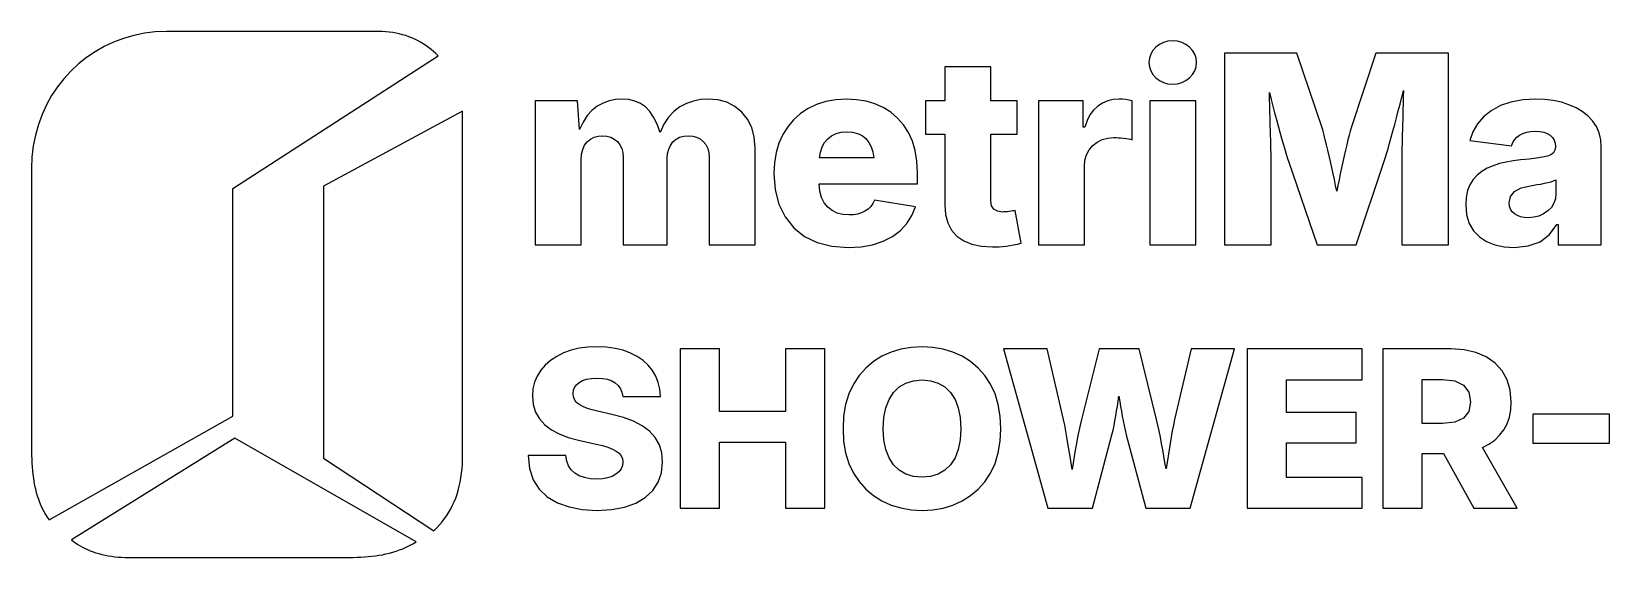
# Model space of a CAD drawing. Header units: metres. Extents: x 1 to 113, y 1 to 12.
# Drawn here: x 0.8 to 34.39, y 0.8 to 12 of the extents above; entities that cross this region are included whole.
import ezdxf

# ---------------------------------------------------------------- set-up
doc = ezdxf.new("R2010")
doc.units = ezdxf.units.M

msp = doc.modelspace()

# ---------------------------------------------------------------- linework, layer by layer
for p, q in [((2.54706, 11.7757), (2.34494, 11.6811)), ((2.75764, 11.8547), (2.54706, 11.7757)), ((2.976, 11.9173), (2.75764, 11.8547)), ((3.2014, 11.9628), (2.976, 11.9173)), ((3.43317, 11.9906), (3.2014, 11.9628)), ((3.67058, 12), (3.43317, 11.9906)), ((8.18823, 12), (3.67058, 12)), ((8.26517, 11.9986), (8.18823, 12)), ((8.3407, 11.9944), (8.26517, 11.9986)), ((8.41481, 11.9874), (8.3407, 11.9944)), ((8.48752, 11.9778), (8.41481, 11.9874)), ((8.55882, 11.9654), (8.48752, 11.9778)), ((8.62869, 11.9504), (8.55882, 11.9654)), ((8.69717, 11.9328), (8.62869, 11.9504)), ((8.76422, 11.9127), (8.69717, 11.9328)), ((8.82988, 11.8899), (8.76422, 11.9127)), ((8.8941, 11.8647), (8.82988, 11.8899)), ((8.95694, 11.837), (8.8941, 11.8647)), ((9.01834, 11.8069), (8.95694, 11.837)), ((9.07834, 11.7743), (9.01834, 11.8069)), ((9.13693, 11.7394), (9.07834, 11.7743)), ((24.8992, 11.767), (24.8138, 11.725)), ((24.992, 11.7921), (24.8992, 11.767)), ((25.0921, 11.8005), (24.992, 11.7921)), ((25.1934, 11.7921), (25.0921, 11.8005)), ((25.287, 11.767), (25.1934, 11.7921)), ((25.3729, 11.725), (25.287, 11.767)), ((1.96893, 11.4473), (1.79646, 11.3096)), ((2.15199, 11.5714), (1.96893, 11.4473)), ((2.34494, 11.6811), (2.15199, 11.5714)), ((5.08235, 8.65881), (9.45882, 11.4823)), ((9.19411, 11.7022), (9.13693, 11.7394)), ((9.24988, 11.6627), (9.19411, 11.7022)), ((9.30423, 11.6209), (9.24988, 11.6627)), ((9.35716, 11.5769), (9.30423, 11.6209)), ((9.40869, 11.5307), (9.35716, 11.5769)), ((9.45882, 11.4823), (9.40869, 11.5307)), ((24.5965, 11.4326), (24.5872, 11.3403)), ((24.6244, 11.5177), (24.5965, 11.4326)), ((24.6708, 11.5956), (24.6244, 11.5177)), ((24.7358, 11.6663), (24.6708, 11.5956)), ((24.8138, 11.725), (24.7358, 11.6663)), ((25.451, 11.6663), (25.3729, 11.725)), ((25.5161, 11.5956), (25.451, 11.6663)), ((25.5625, 11.5177), (25.5161, 11.5956)), ((25.5904, 11.4326), (25.5625, 11.5177)), ((25.5997, 11.3403), (25.5904, 11.4326)), ((27.7381, 11.5402), (26.1955, 11.5402)), ((26.1955, 11.5402), (26.1955, 7.45805)), ((28.271, 9.9512), (27.7381, 11.5402)), ((29.4181, 11.5402), (28.8936, 9.9512)), ((30.9635, 11.5402), (29.4181, 11.5402)), ((30.9635, 7.45805), (30.9635, 11.5402)), ((1.63528, 11.1588), (1.48611, 10.9957)), ((1.79646, 11.3096), (1.63528, 11.1588)), ((21.2204, 11.2499), (20.2415, 11.2499)), ((20.2415, 11.2499), (20.2415, 10.5211)), ((21.2204, 10.5211), (21.2204, 11.2499)), ((24.5872, 11.3403), (24.5965, 11.248)), ((24.5965, 11.248), (24.6244, 11.1628)), ((24.6244, 11.1628), (24.6708, 11.0849)), ((24.6708, 11.0849), (24.7358, 11.0142)), ((25.451, 11.0142), (25.5161, 11.0849)), ((25.5161, 11.0849), (25.5625, 11.1628)), ((25.5625, 11.1628), (25.5904, 11.248)), ((25.5904, 11.248), (25.5997, 11.3403)), ((1.34964, 10.8209), (1.22658, 10.6351)), ((1.48611, 10.9957), (1.34964, 10.8209)), ((24.7358, 11.0142), (24.8138, 10.9555)), ((24.8138, 10.9555), (24.8992, 10.9135)), ((24.8992, 10.9135), (24.992, 10.8884)), ((24.992, 10.8884), (25.0921, 10.88)), ((25.0921, 10.88), (25.1934, 10.8884)), ((25.1934, 10.8884), (25.287, 10.9135)), ((25.287, 10.9135), (25.3729, 10.9555)), ((25.3729, 10.9555), (25.451, 11.0142)), ((1.11765, 10.4389), (1.02353, 10.2331)), ((1.22658, 10.6351), (1.11765, 10.4389)), ((12.4229, 10.5211), (11.5225, 10.5211)), ((11.5225, 10.5211), (11.5225, 7.45805)), ((12.4677, 9.91286), (12.4229, 10.5211)), ((12.9673, 10.4767), (12.8422, 10.4101)), ((13.097, 10.5242), (12.9673, 10.4767)), ((13.2316, 10.5527), (13.097, 10.5242)), ((13.3708, 10.5622), (13.2316, 10.5527)), ((13.5133, 10.5517), (13.3708, 10.5622)), ((13.6433, 10.5204), (13.5133, 10.5517)), ((13.7608, 10.4682), (13.6433, 10.5204)), ((13.8659, 10.3951), (13.7608, 10.4682)), ((14.7426, 10.4689), (14.6007, 10.3964)), ((14.8893, 10.5208), (14.7426, 10.4689)), ((15.0406, 10.5518), (14.8893, 10.5208)), ((15.1967, 10.5622), (15.0406, 10.5518)), ((15.407, 10.5449), (15.1967, 10.5622)), ((15.5975, 10.493), (15.407, 10.5449)), ((15.7681, 10.4065), (15.5975, 10.493)), ((17.5113, 10.4477), (17.3297, 10.3608)), ((17.7084, 10.5098), (17.5113, 10.4477)), ((17.9208, 10.547), (17.7084, 10.5098)), ((18.1487, 10.5594), (17.9208, 10.547)), ((18.3626, 10.5482), (18.1487, 10.5594)), ((18.5641, 10.5146), (18.3626, 10.5482)), ((18.7532, 10.4585), (18.5641, 10.5146)), ((18.9298, 10.38), (18.7532, 10.4585)), ((20.2415, 10.5211), (19.8264, 10.5211)), ((19.8264, 10.5211), (19.8264, 9.81149)), ((21.7841, 10.5211), (21.2204, 10.5211)), ((21.7841, 9.81149), (21.7841, 10.5211)), ((23.1856, 10.5211), (22.2348, 10.5211)), ((22.2348, 10.5211), (22.2348, 7.45805)), ((23.1856, 9.96219), (23.1856, 10.5211)), ((23.5997, 10.4762), (23.4983, 10.4115)), ((23.709, 10.5225), (23.5997, 10.4762)), ((23.8262, 10.5502), (23.709, 10.5225)), ((23.9513, 10.5594), (23.8262, 10.5502)), ((24.0223, 10.5574), (23.9513, 10.5594)), ((24.0922, 10.5512), (24.0223, 10.5574)), ((24.1611, 10.5409), (24.0922, 10.5512)), ((24.229, 10.5266), (24.1611, 10.5409)), ((24.229, 9.6937), (24.229, 10.5266)), ((25.5829, 10.5211), (24.604, 10.5211)), ((24.604, 10.5211), (24.604, 7.45805)), ((25.5829, 7.45805), (25.5829, 10.5211)), ((27.1549, 10.5639), (27.1519, 10.6991)), ((27.1519, 10.6991), (27.1874, 10.5556)), ((27.1582, 10.4265), (27.1549, 10.5639)), ((27.1619, 10.2872), (27.1582, 10.4265)), ((27.1874, 10.5556), (27.2238, 10.4125)), ((29.8952, 10.3086), (29.9324, 10.4546)), ((29.9324, 10.4546), (29.9688, 10.6004)), ((29.9688, 10.6004), (30.0043, 10.7457)), ((29.998, 10.4663), (29.9943, 10.3224)), ((30.0013, 10.6074), (29.998, 10.4663)), ((30.0043, 10.7457), (30.0013, 10.6074)), ((32.0674, 10.4215), (31.8728, 10.3142)), ((32.2904, 10.4981), (32.0674, 10.4215)), ((32.5421, 10.5441), (32.2904, 10.4981)), ((32.8223, 10.5594), (32.5421, 10.5441)), ((33.0126, 10.5521), (32.8223, 10.5594)), ((33.1935, 10.53), (33.0126, 10.5521)), ((33.3652, 10.4931), (33.1935, 10.53)), ((33.5276, 10.4416), (33.3652, 10.4931)), ((33.6774, 10.3758), (33.5276, 10.4416)), ((1.02353, 10.2331), (0.94493, 10.0182)), ((9.97646, 10.3059), (7.01176, 8.70587)), ((9.97646, 3.01176), (9.97646, 10.3059)), ((12.6259, 10.2098), (12.5395, 10.0734)), ((12.7267, 10.322), (12.6259, 10.2098)), ((12.8422, 10.4101), (12.7267, 10.322)), ((13.9596, 10.2985), (13.8659, 10.3951)), ((14.043, 10.1759), (13.9596, 10.2985)), ((14.116, 10.0272), (14.043, 10.1759)), ((14.3557, 10.1776), (14.2587, 10.0284)), ((14.4697, 10.3003), (14.3557, 10.1776)), ((14.6007, 10.3964), (14.4697, 10.3003)), ((15.919, 10.2855), (15.7681, 10.4065)), ((16.0423, 10.1341), (15.919, 10.2855)), ((16.1304, 9.9567), (16.0423, 10.1341)), ((17.0215, 10.1228), (16.8972, 9.97423)), ((17.1657, 10.2516), (17.0215, 10.1228)), ((17.3297, 10.3608), (17.1657, 10.2516)), ((19.0911, 10.2796), (18.9298, 10.38)), ((19.2341, 10.1581), (19.0911, 10.2796)), ((19.3589, 10.0153), (19.2341, 10.1581)), ((23.2682, 10.1033), (23.2193, 9.96219)), ((23.3311, 10.2252), (23.2682, 10.1033)), ((23.4078, 10.3279), (23.3311, 10.2252)), ((23.4983, 10.4115), (23.4078, 10.3279)), ((27.1659, 10.1457), (27.1619, 10.2872)), ((27.17, 10.0057), (27.1659, 10.1457)), ((27.2238, 10.4125), (27.261, 10.27)), ((27.261, 10.27), (27.2991, 10.1279)), ((27.2991, 10.1279), (27.3373, 9.98898)), ((29.8189, 10.0184), (29.8571, 10.1622)), ((29.8571, 10.1622), (29.8952, 10.3086)), ((29.9903, 10.1759), (29.9785, 9.75592)), ((29.9943, 10.3224), (29.9903, 10.1759)), ((31.7094, 10.1825), (31.5794, 10.0324)), ((31.8728, 10.3142), (31.7094, 10.1825)), ((33.8109, 10.2961), (33.6774, 10.3758)), ((33.9284, 10.2025), (33.8109, 10.2961)), ((34.0297, 10.095), (33.9284, 10.2025)), ((34.1113, 9.9744), (34.0297, 10.095)), ((0.88258, 9.79509), (0.83717, 9.56427)), ((0.94493, 10.0182), (0.88258, 9.79509)), ((12.5395, 10.0734), (12.4677, 9.91286)), ((12.6973, 9.70737), (12.7745, 9.74847)), ((12.7745, 9.74847), (12.8606, 9.77315)), ((12.8606, 9.77315), (12.9557, 9.78136)), ((12.9557, 9.78136), (13.048, 9.77356)), ((13.048, 9.77356), (13.1314, 9.75018)), ((13.1314, 9.75018), (13.2058, 9.71123)), ((14.1786, 9.85258), (14.116, 10.0272)), ((14.2587, 10.0284), (14.1786, 9.85258)), ((14.5192, 9.70659), (14.5958, 9.74814)), ((14.5958, 9.74814), (14.6833, 9.77306)), ((14.6833, 9.77306), (14.7816, 9.78136)), ((14.7816, 9.78136), (14.8741, 9.77382)), ((14.8741, 9.77382), (14.958, 9.75122)), ((14.958, 9.75122), (15.0333, 9.71355)), ((16.1832, 9.75327), (16.1304, 9.9567)), ((16.2009, 9.52382), (16.1832, 9.75327)), ((16.7926, 9.806), (16.7098, 9.62073)), ((16.8972, 9.97423), (16.7926, 9.806)), ((17.749, 9.71696), (17.8308, 9.78229)), ((17.8308, 9.78229), (17.9261, 9.82895)), ((17.9261, 9.82895), (18.0348, 9.85695)), ((18.0348, 9.85695), (18.1571, 9.86627)), ((18.1571, 9.86627), (18.2779, 9.85712)), ((18.2779, 9.85712), (18.385, 9.82964)), ((18.385, 9.82964), (18.4784, 9.78383)), ((18.4784, 9.78383), (18.5582, 9.71971)), ((19.4655, 9.85121), (19.3589, 10.0153)), ((19.5508, 9.66687), (19.4655, 9.85121)), ((19.8264, 9.81149), (20.2415, 9.81149)), ((20.2415, 9.81149), (20.2415, 8.31012)), ((21.2204, 8.39503), (21.2204, 9.81149)), ((21.2204, 9.81149), (21.7841, 9.81149)), ((23.2193, 9.96219), (23.1856, 9.96219)), ((23.7117, 9.73236), (23.8419, 9.74298)), ((23.8419, 9.74298), (23.8883, 9.7422)), ((23.8883, 9.7422), (23.9376, 9.7399)), ((27.174, 9.87071), (27.17, 10.0057)), ((27.1813, 9.61555), (27.174, 9.87071)), ((27.3373, 9.98898), (27.3745, 9.85568)), ((27.3745, 9.85568), (27.4109, 9.72801)), ((28.2928, 9.87604), (28.271, 9.9512)), ((28.3162, 9.79025), (28.2928, 9.87604)), ((28.3412, 9.69386), (28.3162, 9.79025)), ((28.8484, 9.78992), (28.8234, 9.69308)), ((28.8718, 9.87595), (28.8484, 9.78992)), ((28.8936, 9.9512), (28.8718, 9.87595)), ((29.7098, 9.62106), (29.7453, 9.74786)), ((29.7453, 9.74786), (29.7817, 9.88031)), ((29.7817, 9.88031), (29.8189, 10.0184)), ((29.9785, 9.75592), (29.9749, 9.62656)), ((31.4829, 9.86398), (31.4199, 9.67725)), ((31.5794, 10.0324), (31.4829, 9.86398)), ((32.3686, 9.69502), (32.4172, 9.74878)), ((32.4172, 9.74878), (32.4773, 9.79501)), ((32.4773, 9.79501), (32.5478, 9.83218)), ((32.5478, 9.83218), (32.6273, 9.85873)), ((32.6273, 9.85873), (32.716, 9.87466)), ((32.716, 9.87466), (32.8138, 9.87997)), ((32.8138, 9.87997), (32.9081, 9.87459)), ((32.9081, 9.87459), (32.9916, 9.8584)), ((32.9916, 9.8584), (33.0644, 9.83144)), ((33.0644, 9.83144), (33.1266, 9.79369)), ((33.1266, 9.79369), (33.1763, 9.74599)), ((33.1763, 9.74599), (33.2118, 9.68922)), ((34.1696, 9.84126), (34.1113, 9.9744)), ((34.2046, 9.69565), (34.1696, 9.84126)), ((0.83717, 9.56427), (0.8094, 9.32646)), ((12.5094, 9.39093), (12.5333, 9.49092)), ((12.5333, 9.49092), (12.5732, 9.57722)), ((12.5732, 9.57722), (12.629, 9.64983)), ((12.629, 9.64983), (12.6973, 9.70737)), ((13.2058, 9.71123), (13.2713, 9.65669)), ((13.2713, 9.65669), (13.3247, 9.58896)), ((13.3247, 9.58896), (13.3628, 9.51045)), ((13.3628, 9.51045), (13.3857, 9.42114)), ((13.3857, 9.42114), (13.3933, 9.32106)), ((14.3404, 9.4006), (14.363, 9.494)), ((14.363, 9.494), (14.4007, 9.57661)), ((14.4007, 9.57661), (14.4535, 9.64845)), ((14.4535, 9.64845), (14.5192, 9.70659)), ((15.0333, 9.71355), (15.1, 9.66081)), ((15.1, 9.66081), (15.1546, 9.59351)), ((15.1546, 9.59351), (15.1936, 9.51218)), ((15.1936, 9.51218), (15.217, 9.41679)), ((15.217, 9.41679), (15.2248, 9.30736)), ((16.2009, 7.45805), (16.2009, 9.52382)), ((16.6506, 9.42108), (16.6151, 9.20703)), ((16.7098, 9.62073), (16.6506, 9.42108)), ((17.5709, 9.31285), (17.5926, 9.43365)), ((17.5926, 9.43365), (17.6295, 9.54128)), ((17.6295, 9.54128), (17.6816, 9.63571)), ((17.6816, 9.63571), (17.749, 9.71696)), ((18.5582, 9.71971), (18.6237, 9.63931)), ((18.6237, 9.63931), (18.6746, 9.54471)), ((18.6746, 9.54471), (18.7107, 9.4359)), ((18.7107, 9.4359), (18.7321, 9.31285)), ((19.6117, 9.4632), (19.5508, 9.66687)), ((19.6483, 9.24016), (19.6117, 9.4632)), ((23.2581, 9.37723), (23.3138, 9.48167)), ((23.3138, 9.48167), (23.3917, 9.5731)), ((23.3917, 9.5731), (23.4867, 9.64743)), ((23.4867, 9.64743), (23.5933, 9.70052)), ((23.5933, 9.70052), (23.7117, 9.73236)), ((23.9376, 9.7399), (23.9899, 9.73605)), ((23.9899, 9.73605), (24.0452, 9.73067)), ((24.0452, 9.73067), (24.0993, 9.72372)), ((24.0993, 9.72372), (24.1479, 9.71526)), ((24.1479, 9.71526), (24.1912, 9.70525)), ((24.1912, 9.70525), (24.229, 9.6937)), ((27.1844, 9.4987), (27.1813, 9.61555)), ((27.1866, 9.39331), (27.1844, 9.4987)), ((27.4109, 9.72801), (27.4464, 9.60599)), ((27.4464, 9.60599), (27.48, 9.49229)), ((27.48, 9.49229), (27.5109, 9.38956)), ((28.3677, 9.58684), (28.3412, 9.69386)), ((28.3952, 9.47227), (28.3677, 9.58684)), ((28.4228, 9.35327), (28.3952, 9.47227)), ((28.7695, 9.4704), (28.7422, 9.35121)), ((28.7969, 9.58546), (28.7695, 9.4704)), ((28.8234, 9.69308), (28.7969, 9.58546)), ((29.6446, 9.39607), (29.676, 9.50282)), ((29.676, 9.50282), (29.7098, 9.62106)), ((29.9718, 9.50592), (29.9696, 9.39745)), ((29.9749, 9.62656), (29.9718, 9.50592)), ((31.4199, 9.67725), (32.3062, 9.5649)), ((32.3062, 9.5649), (32.3316, 9.63373)), ((32.3316, 9.63373), (32.3686, 9.69502)), ((33.197, 9.41869), (33.1431, 9.377)), ((33.2294, 9.4722), (33.197, 9.41869)), ((33.2118, 9.68922), (33.2331, 9.62338)), ((33.2402, 9.53751), (33.2294, 9.4722)), ((33.2331, 9.62338), (33.2402, 9.54846)), ((33.2402, 9.54846), (33.2402, 9.53751)), ((34.2162, 9.53751), (34.2046, 9.69565)), ((34.2162, 7.45805), (34.2162, 9.53751)), ((0.8094, 9.32646), (0.79999, 9.08235)), ((0.79999, 9.08235), (0.79999, 3.05882)), ((12.5014, 9.27722), (12.5094, 9.39093)), ((12.5014, 7.45805), (12.5014, 9.27722)), ((13.3933, 9.32106), (13.3933, 7.45805)), ((14.3329, 9.29642), (14.3404, 9.4006)), ((14.3329, 7.45805), (14.3329, 9.29642)), ((15.2248, 9.30736), (15.2248, 7.45805)), ((16.6151, 9.20703), (16.6033, 8.97859)), ((18.7321, 9.31285), (17.5709, 9.31285)), ((19.6604, 8.99779), (19.6483, 9.24016)), ((23.2136, 9.12929), (23.2248, 9.25977)), ((23.2136, 7.45805), (23.2136, 9.12929)), ((23.2248, 9.25977), (23.2581, 9.37723)), ((27.1879, 9.29939), (27.1866, 9.39331)), ((27.1884, 9.21695), (27.1879, 9.29939)), ((27.1884, 7.45805), (27.1884, 9.21695)), ((27.5109, 9.38956), (27.5389, 9.29778)), ((27.5389, 9.29778), (27.5642, 9.21695)), ((27.5642, 9.21695), (28.1672, 7.45805)), ((28.4505, 9.22981), (28.4228, 9.35327)), ((28.4785, 9.10188), (28.4505, 9.22981)), ((28.5062, 8.97279), (28.4785, 9.10188)), ((28.6875, 9.10051), (28.6606, 8.97202)), ((28.7148, 9.22792), (28.6875, 9.10051)), ((28.7422, 9.35121), (28.7148, 9.22792)), ((28.9946, 7.45805), (29.5892, 9.21695)), ((29.5892, 9.21695), (29.6157, 9.30077)), ((29.6157, 9.30077), (29.6446, 9.39607)), ((29.9683, 9.30112), (29.9678, 9.21695)), ((29.9678, 9.21695), (29.9678, 7.45805)), ((29.9696, 9.39745), (29.9683, 9.30112)), ((31.789, 9.08853), (31.6762, 9.02107)), ((31.9149, 9.14297), (31.789, 9.08853)), ((32.0507, 9.18665), (31.9149, 9.14297)), ((32.193, 9.22176), (32.0507, 9.18665)), ((32.3417, 9.24831), (32.193, 9.22176)), ((32.4969, 9.26628), (32.3417, 9.24831)), ((32.6819, 9.28366), (32.4969, 9.26628)), ((32.8387, 9.30293), (32.6819, 9.28366)), ((32.9673, 9.32408), (32.8387, 9.30293)), ((33.0677, 9.34711), (32.9673, 9.32408)), ((33.1431, 9.377), (33.0677, 9.34711)), ((16.6033, 8.97859), (16.6297, 8.62988)), ((17.5822, 8.60129), (17.5653, 8.75668)), ((17.5653, 8.75668), (19.6604, 8.75668)), ((19.6604, 8.75668), (19.6604, 8.99779)), ((28.5332, 8.84573), (28.5062, 8.97279)), ((28.5595, 8.72075), (28.5332, 8.84573)), ((28.6346, 8.8454), (28.6094, 8.72066)), ((28.6606, 8.97202), (28.6346, 8.8454)), ((31.4201, 8.73837), (31.3701, 8.61218)), ((31.49, 8.84709), (31.4201, 8.73837)), ((31.5765, 8.9406), (31.49, 8.84709)), ((31.6762, 9.02107), (31.5765, 8.9406)), ((32.7774, 8.72707), (32.8503, 8.73955)), ((32.8503, 8.73955), (32.926, 8.75308)), ((32.926, 8.75308), (33.0045, 8.76764)), ((33.0045, 8.76764), (33.0798, 8.78355)), ((33.0798, 8.78355), (33.1455, 8.80121)), ((33.1455, 8.80121), (33.2018, 8.82057)), ((33.2018, 8.82057), (33.2486, 8.84164)), ((33.2486, 8.84164), (33.2486, 8.54848)), ((5.08235, 3.81175), (5.08235, 8.65881)), ((7.01176, 8.70587), (7.01176, 2.91763)), ((16.6297, 8.62988), (16.7088, 8.32074)), ((17.619, 8.46661), (17.5822, 8.60129)), ((17.6755, 8.35265), (17.619, 8.46661)), ((18.7433, 8.40874), (18.7086, 8.33656)), ((19.6156, 8.26903), (18.7433, 8.40874)), ((28.5851, 8.59779), (28.5595, 8.72075)), ((28.6094, 8.72066), (28.5851, 8.59779)), ((31.3401, 8.46851), (31.3302, 8.30737)), ((31.3701, 8.61218), (31.3401, 8.46851)), ((32.2557, 8.3512), (32.284, 8.48596)), ((32.284, 8.48596), (32.3686, 8.59161)), ((32.3686, 8.59161), (32.5097, 8.66815)), ((32.5097, 8.66815), (32.7073, 8.71559)), ((32.7073, 8.71559), (32.7774, 8.72707)), ((33.2379, 8.44006), (33.2058, 8.34229)), ((33.2486, 8.54848), (33.2379, 8.44006)), ((16.7088, 8.32074), (16.8407, 8.05113)), ((17.7518, 8.25941), (17.6755, 8.35265)), ((17.8447, 8.1869), (17.7518, 8.25941)), ((17.9506, 8.13513), (17.8447, 8.1869)), ((18.0697, 8.10405), (17.9506, 8.13513)), ((18.202, 8.0937), (18.0697, 8.10405)), ((18.2968, 8.09875), (18.202, 8.0937)), ((18.385, 8.11389), (18.2968, 8.09875)), ((18.4665, 8.13914), (18.385, 8.11389)), ((18.5414, 8.1745), (18.4665, 8.13914)), ((18.6076, 8.21945), (18.5414, 8.1745)), ((18.6634, 8.27347), (18.6076, 8.21945)), ((18.7086, 8.33656), (18.6634, 8.27347)), ((19.4343, 7.91217), (19.5408, 8.08049)), ((19.5408, 8.08049), (19.6156, 8.26903)), ((20.2415, 8.31012), (20.2576, 8.10403)), ((20.2576, 8.10403), (20.306, 7.92415)), ((21.236, 8.29076), (21.2204, 8.39503)), ((21.2828, 8.21626), (21.236, 8.29076)), ((21.3608, 8.17157), (21.2828, 8.21626)), ((21.47, 8.15668), (21.3608, 8.17157)), ((21.4978, 8.15746), (21.47, 8.15668)), ((21.5307, 8.15976), (21.4978, 8.15746)), ((21.5686, 8.1636), (21.5307, 8.15976)), ((21.6116, 8.16901), (21.5686, 8.1636)), ((21.654, 8.17493), (21.6116, 8.16901)), ((21.6898, 8.18033), (21.654, 8.17493)), ((21.7192, 8.18521), (21.6898, 8.18033)), ((21.7421, 8.18956), (21.7192, 8.18521)), ((21.8683, 7.4937), (21.7421, 8.18956)), ((31.3302, 8.30737), (31.3483, 8.09436)), ((31.3483, 8.09436), (31.4027, 7.91013)), ((32.2628, 8.27904), (32.2557, 8.3512)), ((32.2841, 8.21594), (32.2628, 8.27904)), ((32.3196, 8.16193), (32.2841, 8.21594)), ((32.3693, 8.11697), (32.3196, 8.16193)), ((32.4301, 8.0816), (32.3693, 8.11697)), ((32.4987, 8.05634), (32.4301, 8.0816)), ((32.8875, 8.07175), (32.7783, 8.04503)), ((32.9872, 8.11626), (32.8875, 8.07175)), ((33.0775, 8.17857), (32.9872, 8.11626)), ((33.1524, 8.25513), (33.0775, 8.17857)), ((33.2058, 8.34229), (33.1524, 8.25513)), ((16.8407, 8.05113), (17.0254, 7.82109)), ((17.0254, 7.82109), (17.2562, 7.6371)), ((19.1261, 7.63614), (19.2961, 7.76405)), ((19.2961, 7.76405), (19.4343, 7.91217)), ((20.306, 7.92415), (20.3867, 7.77046)), ((20.3867, 7.77046), (20.4995, 7.64297)), ((31.4027, 7.91013), (31.4934, 7.75465)), ((31.4934, 7.75465), (31.6204, 7.62794)), ((32.5752, 8.04118), (32.4987, 8.05634)), ((32.6596, 8.03613), (32.5752, 8.04118)), ((32.7783, 8.04503), (32.6596, 8.03613)), ((33.1164, 7.67604), (33.271, 7.88818)), ((33.271, 7.88818), (33.2963, 7.88818)), ((33.2963, 7.88818), (33.2963, 7.45805)), ((11.5225, 7.45805), (12.5014, 7.45805)), ((13.3933, 7.45805), (14.3329, 7.45805)), ((15.2248, 7.45805), (16.2009, 7.45805)), ((17.2562, 7.6371), (17.5264, 7.50568)), ((17.5264, 7.50568), (17.8361, 7.42682)), ((17.8361, 7.42682), (18.1852, 7.40053)), ((18.1852, 7.40053), (18.4575, 7.41527)), ((18.4575, 7.41527), (18.7051, 7.45944)), ((18.7051, 7.45944), (18.928, 7.53307)), ((18.928, 7.53307), (19.1261, 7.63614)), ((20.4995, 7.64297), (20.6437, 7.54289)), ((20.6437, 7.54289), (20.8179, 7.47142)), ((20.8179, 7.47142), (21.0223, 7.42853)), ((21.0223, 7.42853), (21.2568, 7.41423)), ((21.2568, 7.41423), (21.3266, 7.41525)), ((21.3266, 7.41525), (21.3985, 7.41833)), ((21.3985, 7.41833), (21.4725, 7.42348)), ((21.4725, 7.42348), (21.5485, 7.43068)), ((21.5485, 7.43068), (21.6264, 7.44078)), ((21.6264, 7.44078), (21.7056, 7.45465)), ((21.7056, 7.45465), (21.7862, 7.47229)), ((21.7862, 7.47229), (21.8683, 7.4937)), ((22.2348, 7.45805), (23.2136, 7.45805)), ((24.604, 7.45805), (25.5829, 7.45805)), ((26.1955, 7.45805), (27.1884, 7.45805)), ((28.1672, 7.45805), (28.9946, 7.45805)), ((29.9678, 7.45805), (30.9635, 7.45805)), ((31.6204, 7.62794), (31.7757, 7.52965)), ((31.7757, 7.52965), (31.951, 7.45944)), ((31.951, 7.45944), (32.1466, 7.41733)), ((32.1466, 7.41733), (32.3623, 7.40329)), ((32.3623, 7.40329), (32.662, 7.43359)), ((32.662, 7.43359), (32.9134, 7.52451)), ((32.9134, 7.52451), (33.1164, 7.67604)), ((33.2963, 7.45805), (34.2162, 7.45805)), ((11.9801, 5.08203), (11.8499, 4.99657)), ((12.127, 5.15453), (11.9801, 5.08203)), ((12.2879, 5.21233), (12.127, 5.15453)), ((12.4601, 5.2536), (12.2879, 5.21233)), ((12.6435, 5.27837), (12.4601, 5.2536)), ((12.8382, 5.28662), (12.6435, 5.27837)), ((13.0365, 5.27829), (12.8382, 5.28662)), ((13.2211, 5.25331), (13.0365, 5.27829)), ((13.3921, 5.21169), (13.2211, 5.25331)), ((13.5495, 5.15338), (13.3921, 5.21169)), ((13.6916, 5.08025), (13.5495, 5.15338)), ((13.8168, 4.994), (13.6916, 5.08025)), ((15.4421, 5.24106), (14.6052, 5.24106)), ((14.6052, 5.24106), (14.6052, 1.84825)), ((15.4421, 3.90898), (15.4421, 5.24106)), ((17.6873, 5.24106), (16.8528, 5.24106)), ((16.8528, 5.24106), (16.8528, 3.90898)), ((17.6873, 1.84825), (17.6873, 5.24106)), ((18.9001, 5.08395), (18.7197, 4.97095)), ((19.0964, 5.17262), (18.9001, 5.08395)), ((19.3047, 5.23595), (19.0964, 5.17262)), ((19.5249, 5.27396), (19.3047, 5.23595)), ((19.7572, 5.28662), (19.5249, 5.27396)), ((19.9874, 5.27396), (19.7572, 5.28662)), ((20.2062, 5.23595), (19.9874, 5.27396)), ((20.4136, 5.17262), (20.2062, 5.23595)), ((20.6095, 5.08395), (20.4136, 5.17262)), ((20.7899, 4.97095), (20.6095, 5.08395)), ((22.4186, 5.24106), (21.4916, 5.24106)), ((21.4916, 5.24106), (22.4352, 1.84825)), ((22.7671, 3.74049), (22.4186, 5.24106)), ((23.5258, 5.24106), (23.1512, 3.74049)), ((24.3769, 5.24106), (23.5258, 5.24106)), ((24.7491, 3.74049), (24.3769, 5.24106)), ((25.4817, 5.24106), (25.1332, 3.74049)), ((25.4651, 1.84825), (26.4087, 5.24106)), ((26.4087, 5.24106), (25.4817, 5.24106)), ((29.1261, 5.24106), (26.6747, 5.24106)), ((26.6747, 5.24106), (26.6747, 1.84825)), ((29.1261, 4.58528), (29.1261, 5.24106)), ((31.0127, 5.24106), (29.5665, 5.24106)), ((29.5665, 5.24106), (29.5665, 1.84825)), ((31.2956, 5.22205), (31.0127, 5.24106)), ((31.547, 5.16505), (31.2956, 5.22205)), ((31.7668, 5.07005), (31.547, 5.16505)), ((31.9551, 4.93706), (31.7668, 5.07005)), ((11.6398, 4.7868), (11.5625, 4.66405)), ((11.7365, 4.89816), (11.6398, 4.7868)), ((11.8499, 4.99657), (11.7365, 4.89816)), ((13.9251, 4.89467), (13.8168, 4.994)), ((14.0165, 4.78223), (13.9251, 4.89467)), ((14.0894, 4.65849), (14.0165, 4.78223)), ((18.5591, 4.83461), (18.4181, 4.67493)), ((18.7197, 4.97095), (18.5591, 4.83461)), ((20.9506, 4.83461), (20.7899, 4.97095)), ((21.0916, 4.67493), (20.9506, 4.83461)), ((32.106, 4.77162), (31.9551, 4.93706)), ((32.2138, 4.57928), (32.106, 4.77162)), ((11.4742, 4.3891), (11.4632, 4.23688)), ((11.5073, 4.53148), (11.4742, 4.3891)), ((11.5625, 4.66405), (11.5073, 4.53148)), ((12.3365, 4.35913), (12.3605, 4.42075)), ((12.3605, 4.42075), (12.4005, 4.47638)), ((12.4005, 4.47638), (12.4565, 4.52605)), ((12.4565, 4.52605), (12.5282, 4.56689)), ((12.5282, 4.56689), (12.6154, 4.59607)), ((12.6154, 4.59607), (12.7179, 4.61359)), ((12.7179, 4.61359), (12.8359, 4.61943)), ((12.8359, 4.61943), (12.9546, 4.61301)), ((12.9546, 4.61301), (13.0593, 4.5938)), ((13.0593, 4.5938), (13.1501, 4.56178)), ((13.1501, 4.56178), (13.227, 4.51695)), ((13.227, 4.51695), (13.2893, 4.4606)), ((13.2893, 4.4606), (13.3361, 4.394)), ((13.3361, 4.394), (13.3675, 4.31714)), ((14.1422, 4.52521), (14.0894, 4.65849)), ((14.1748, 4.38239), (14.1422, 4.52521)), ((14.1872, 4.23003), (14.1748, 4.38239)), ((18.2968, 4.4919), (18.1993, 4.28654)), ((18.4181, 4.67493), (18.2968, 4.4919)), ((19.1503, 4.31427), (19.2709, 4.43085)), ((19.2709, 4.43085), (19.4122, 4.5141)), ((19.4122, 4.5141), (19.5744, 4.56406)), ((19.5744, 4.56406), (19.7572, 4.5807)), ((19.7572, 4.5807), (19.939, 4.56406)), ((19.939, 4.56406), (20.1004, 4.5141)), ((20.1004, 4.5141), (20.2413, 4.43085)), ((20.2413, 4.43085), (20.3618, 4.31427)), ((21.2129, 4.4919), (21.0916, 4.67493)), ((21.3104, 4.28654), (21.2129, 4.4919)), ((27.5116, 3.88393), (27.5116, 4.58528)), ((27.5116, 4.58528), (29.1261, 4.58528)), ((30.4034, 3.65169), (30.4034, 4.58984)), ((30.4034, 4.58984), (30.8349, 4.58984)), ((30.8349, 4.58984), (31.0962, 4.56009)), ((31.0962, 4.56009), (31.2829, 4.47086)), ((31.2829, 4.47086), (31.395, 4.32214)), ((32.2785, 4.36006), (32.2138, 4.57928)), ((11.4632, 4.23688), (11.4795, 4.05528)), ((11.4795, 4.05528), (11.5284, 3.89305)), ((12.3285, 4.29155), (12.3365, 4.35913)), ((12.3374, 4.21747), (12.3285, 4.29155)), ((12.3641, 4.15234), (12.3374, 4.21747)), ((12.4085, 4.09621), (12.3641, 4.15234)), ((12.4708, 4.04903), (12.4085, 4.09621)), ((12.5478, 4.00854), (12.4708, 4.04903)), ((13.3675, 4.31714), (13.3835, 4.23003)), ((13.3835, 4.23003), (14.1872, 4.23003)), ((18.1296, 4.05984), (18.0878, 3.8118)), ((18.1993, 4.28654), (18.1296, 4.05984)), ((18.9849, 3.98811), (19.0538, 4.16614)), ((19.0538, 4.16614), (19.1503, 4.31427)), ((20.3618, 4.31427), (20.4582, 4.16614)), ((20.4582, 4.16614), (20.5271, 3.98811)), ((21.38, 4.05984), (21.3104, 4.28654)), ((21.4218, 3.8118), (21.38, 4.05984)), ((23.9146, 4.0217), (23.9312, 4.12672)), ((23.9312, 4.12672), (23.9478, 4.23232)), ((23.9478, 4.23232), (23.9646, 4.12474)), ((23.9646, 4.12474), (23.9819, 4.01828)), ((31.395, 4.32214), (31.4323, 4.11392)), ((31.4323, 4.11392), (31.3951, 3.9117)), ((32.3, 4.11392), (32.2785, 4.36006)), ((32.29, 3.94514), (32.3, 4.11392)), ((1.17647, 1.59999), (5.08235, 3.81175)), ((11.5284, 3.89305), (11.6098, 3.75017)), ((11.6098, 3.75017), (11.7239, 3.62663)), ((12.6367, 3.97246), (12.5478, 4.00854)), ((12.7375, 3.9408), (12.6367, 3.97246)), ((12.8501, 3.91354), (12.7375, 3.9408)), ((13.1559, 3.84521), (12.8501, 3.91354)), ((13.3977, 3.78189), (13.1559, 3.84521)), ((13.6108, 3.7012), (13.3977, 3.78189)), ((13.7954, 3.60315), (13.6108, 3.7012)), ((16.8528, 3.90898), (15.4421, 3.90898)), ((18.0878, 3.8118), (18.0739, 3.54239)), ((18.9298, 3.54239), (18.9436, 3.7802)), ((18.9436, 3.7802), (18.9849, 3.98811)), ((20.5271, 3.98811), (20.5685, 3.7802)), ((20.5685, 3.7802), (20.5822, 3.54239)), ((21.4357, 3.54239), (21.4218, 3.8118)), ((22.7927, 3.61853), (22.7671, 3.74049)), ((23.1512, 3.74049), (23.1222, 3.61853)), ((23.8441, 3.61014), (23.8638, 3.71074)), ((23.8638, 3.71074), (23.8814, 3.81335)), ((23.8814, 3.81335), (23.898, 3.91724)), ((23.898, 3.91724), (23.9146, 4.0217)), ((23.9819, 4.01828), (23.9996, 3.91296)), ((23.9996, 3.91296), (24.0177, 3.80879)), ((24.0177, 3.80879), (24.0369, 3.70647)), ((24.0369, 3.70647), (24.0577, 3.6067)), ((24.778, 3.61966), (24.7491, 3.74049)), ((25.1332, 3.74049), (25.1076, 3.61966)), ((28.9981, 3.88393), (27.5116, 3.88393)), ((28.9981, 3.24181), (28.9981, 3.88393)), ((31.2835, 3.76724), (31.0976, 3.68057)), ((31.3951, 3.9117), (31.2835, 3.76724)), ((32.21, 3.64685), (32.26, 3.78944)), ((32.26, 3.78944), (32.29, 3.94514)), ((34.3893, 3.84978), (32.7605, 3.84978)), ((32.7605, 3.84978), (32.7605, 3.23724)), ((34.3893, 3.23724), (34.3893, 3.84978)), ((11.7239, 3.62663), (11.8666, 3.52074)), ((11.8666, 3.52074), (12.0339, 3.4308)), ((12.0339, 3.4308), (12.2258, 3.3568)), ((13.9513, 3.48772), (13.7954, 3.60315)), ((14.0753, 3.35367), (13.9513, 3.48772)), ((18.0739, 3.54239), (18.0878, 3.27496)), ((18.9436, 3.30563), (18.9298, 3.54239)), ((20.5822, 3.54239), (20.5685, 3.30563)), ((21.4218, 3.27399), (21.4357, 3.54239)), ((22.8172, 3.49171), (22.7927, 3.61853)), ((22.8407, 3.36006), (22.8172, 3.49171)), ((22.8631, 3.22357), (22.8407, 3.36006)), ((23.0683, 3.36006), (23.0433, 3.22357)), ((23.0946, 3.49171), (23.0683, 3.36006)), ((23.1222, 3.61853), (23.0946, 3.49171)), ((23.3859, 1.84825), (23.7984, 3.41487)), ((23.7984, 3.41487), (23.8223, 3.51151)), ((23.8223, 3.51151), (23.8441, 3.61014)), ((24.0577, 3.6067), (24.0802, 3.50951)), ((24.0802, 3.50951), (24.1043, 3.41487)), ((24.1043, 3.41487), (24.5168, 1.84825)), ((24.8054, 3.49399), (24.778, 3.61966)), ((24.8314, 3.36349), (24.8054, 3.49399)), ((24.8558, 3.22815), (24.8314, 3.36349)), ((25.059, 3.36349), (25.036, 3.22815)), ((25.0828, 3.49399), (25.059, 3.36349)), ((25.1076, 3.61966), (25.0828, 3.49399)), ((30.8372, 3.65169), (30.4034, 3.65169)), ((31.0976, 3.68057), (30.8372, 3.65169)), ((31.9465, 3.30103), (32.0516, 3.40178)), ((32.0516, 3.40178), (32.14, 3.51735)), ((32.14, 3.51735), (32.21, 3.64685)), ((0.79999, 3.05882), (0.80071, 2.97447)), ((5.12941, 3.34117), (1.64705, 1.17647)), ((8.98822, 1.12941), (5.12941, 3.34117)), ((12.2258, 3.3568), (12.4423, 3.29872)), ((12.4423, 3.29872), (12.8169, 3.21448)), ((12.8169, 3.21448), (12.9523, 3.18124)), ((12.9523, 3.18124), (13.0691, 3.14531)), ((13.0691, 3.14531), (13.1674, 3.10667)), ((13.1674, 3.10667), (13.2472, 3.06534)), ((13.2472, 3.06534), (13.3089, 3.01888)), ((14.1638, 3.19968), (14.0753, 3.35367)), ((14.2169, 3.02577), (14.1638, 3.19968)), ((14.2347, 2.83194), (14.2169, 3.02577)), ((15.4421, 3.2532), (16.8528, 3.2532)), ((15.4421, 1.84825), (15.4421, 3.2532)), ((16.8528, 3.2532), (16.8528, 1.84825)), ((18.0878, 3.27496), (18.1296, 3.02832)), ((18.1296, 3.02832), (18.1993, 2.80246)), ((18.9849, 3.09863), (18.9436, 3.30563)), ((19.0538, 2.92137), (18.9849, 3.09863)), ((20.5271, 3.09863), (20.4582, 2.92137)), ((20.5685, 3.30563), (20.5271, 3.09863)), ((21.3104, 2.80035), (21.38, 3.02664)), ((21.38, 3.02664), (21.4218, 3.27399)), ((22.9067, 2.94751), (22.8631, 3.22357)), ((23.0192, 3.08511), (22.9956, 2.94751)), ((23.0433, 3.22357), (23.0192, 3.08511)), ((24.8795, 3.09081), (24.8558, 3.22815)), ((24.9032, 2.95433), (24.8795, 3.09081)), ((25.0138, 3.09081), (24.9921, 2.95433)), ((25.036, 3.22815), (25.0138, 3.09081)), ((27.5116, 2.50404), (27.5116, 3.24181)), ((27.5116, 3.24181), (28.9981, 3.24181)), ((31.686, 3.14391), (31.8246, 3.21506)), ((32.4233, 1.84825), (31.686, 3.14391)), ((31.8246, 3.21506), (31.9465, 3.30103)), ((32.7605, 3.23724), (34.3893, 3.23724)), ((0.80071, 2.97447), (0.80292, 2.89091)), ((0.80292, 2.89091), (0.80666, 2.8082)), ((0.80666, 2.8082), (0.81204, 2.72639)), ((0.81204, 2.72639), (0.81911, 2.64558)), ((7.01176, 2.91763), (9.3647, 1.3647)), ((9.95349, 2.592), (9.96359, 2.69119)), ((9.96359, 2.69119), (9.97076, 2.79411)), ((9.97076, 2.79411), (9.97505, 2.90091)), ((9.97505, 2.90091), (9.97646, 3.01176)), ((12.1744, 2.96857), (11.3707, 2.96857)), ((11.3707, 2.96857), (11.3997, 2.69347)), ((11.3997, 2.69347), (11.4771, 2.45566)), ((12.1917, 2.85216), (12.1744, 2.96857)), ((12.2292, 2.75111), (12.1917, 2.85216)), ((12.2871, 2.66544), (12.2292, 2.75111)), ((13.3509, 2.68764), (13.3042, 2.62566)), ((13.3089, 3.01888), (13.353, 2.96486)), ((13.3789, 2.75716), (13.3509, 2.68764)), ((13.353, 2.96486), (13.3795, 2.90332)), ((13.3883, 2.83423), (13.3789, 2.75716)), ((13.3795, 2.90332), (13.3883, 2.83423)), ((14.2115, 2.60367), (14.2347, 2.83194)), ((18.1993, 2.80246), (18.2968, 2.59738)), ((19.1503, 2.77385), (19.0538, 2.92137)), ((19.2709, 2.65781), (19.1503, 2.77385)), ((20.3618, 2.77385), (20.2413, 2.65781)), ((20.4582, 2.92137), (20.3618, 2.77385)), ((21.2129, 2.59514), (21.3104, 2.80035)), ((22.9497, 2.67484), (22.9067, 2.94751)), ((22.9724, 2.81075), (22.9497, 2.67484)), ((22.9956, 2.94751), (22.9724, 2.81075)), ((24.9269, 2.81871), (24.9032, 2.95433)), ((24.9507, 2.68394), (24.9269, 2.81871)), ((24.9711, 2.81871), (24.9507, 2.68394)), ((24.9921, 2.95433), (24.9711, 2.81871)), ((30.4034, 3.01637), (30.8586, 3.01637)), ((30.4034, 1.84825), (30.4034, 3.01637)), ((30.8586, 3.01637), (31.5058, 1.84825)), ((0.81911, 2.64558), (0.82794, 2.56583)), ((0.82794, 2.56583), (0.83862, 2.4872)), ((0.83862, 2.4872), (0.8512, 2.40977)), ((0.8512, 2.40977), (0.86574, 2.33363)), ((9.90527, 2.31485), (9.92436, 2.40399)), ((9.92436, 2.40399), (9.94043, 2.49632)), ((9.94043, 2.49632), (9.95349, 2.592)), ((11.4771, 2.45566), (11.603, 2.25513)), ((12.3652, 2.59514), (12.2871, 2.66544)), ((12.4604, 2.54034), (12.3652, 2.59514)), ((12.5694, 2.50121), (12.4604, 2.54034)), ((12.6922, 2.47772), (12.5694, 2.50121)), ((12.8288, 2.46989), (12.6922, 2.47772)), ((12.9522, 2.47623), (12.8288, 2.46989)), ((13.0617, 2.49522), (12.9522, 2.47623)), ((13.1572, 2.52689), (13.0617, 2.49522)), ((13.2389, 2.57123), (13.1572, 2.52689)), ((13.3042, 2.62566), (13.2389, 2.57123)), ((14.0266, 2.22569), (14.1422, 2.40158)), ((14.1422, 2.40158), (14.2115, 2.60367)), ((18.2968, 2.59738), (18.4181, 2.41437)), ((18.4181, 2.41437), (18.5591, 2.2547)), ((19.4122, 2.57492), (19.2709, 2.65781)), ((19.5744, 2.52518), (19.4122, 2.57492)), ((19.7572, 2.50861), (19.5744, 2.52518)), ((19.939, 2.52518), (19.7572, 2.50861)), ((20.1004, 2.57492), (19.939, 2.52518)), ((20.2413, 2.65781), (20.1004, 2.57492)), ((20.9506, 2.2527), (21.0916, 2.41217)), ((21.0916, 2.41217), (21.2129, 2.59514)), ((29.1238, 2.50404), (27.5116, 2.50404)), ((29.1238, 1.84825), (29.1238, 2.50404)), ((0.86574, 2.33363), (0.88234, 2.25882)), ((0.88234, 2.25882), (0.90106, 2.18541)), ((0.90106, 2.18541), (0.92197, 2.11349)), ((0.92197, 2.11349), (0.94513, 2.04314)), ((0.94513, 2.04314), (0.97063, 1.9744)), ((9.79781, 1.9865), (9.82941, 2.0647)), ((9.82941, 2.0647), (9.85782, 2.14537)), ((9.85782, 2.14537), (9.8831, 2.2287)), ((9.8831, 2.2287), (9.90527, 2.31485)), ((11.603, 2.25513), (11.7773, 2.09189)), ((11.7773, 2.09189), (11.9925, 1.96538)), ((13.6619, 1.95644), (13.8648, 2.07597)), ((13.8648, 2.07597), (14.0266, 2.22569)), ((18.5591, 2.2547), (18.7197, 2.11836)), ((18.7197, 2.11836), (18.9001, 2.00536)), ((20.6095, 2.00423), (20.7899, 2.11673)), ((20.7899, 2.11673), (20.9506, 2.2527)), ((0.97063, 1.9744), (0.99852, 1.90735)), ((0.99852, 1.90735), (1.02888, 1.84206)), ((1.02888, 1.84206), (1.0618, 1.77861)), ((1.0618, 1.77861), (1.09731, 1.71707)), ((1.09731, 1.71707), (1.13551, 1.65752)), ((9.59096, 1.62634), (9.63896, 1.69484)), ((9.63896, 1.69484), (9.68361, 1.76494)), ((9.68361, 1.76494), (9.72495, 1.83679)), ((9.72495, 1.83679), (9.763, 1.91058)), ((9.763, 1.91058), (9.79781, 1.9865)), ((11.9925, 1.96538), (12.2411, 1.87502)), ((12.2411, 1.87502), (12.523, 1.8208)), ((12.523, 1.8208), (12.8382, 1.80273)), ((12.8382, 1.80273), (13.1487, 1.81981)), ((13.1487, 1.81981), (13.4232, 1.87103)), ((13.4232, 1.87103), (13.6619, 1.95644)), ((14.6052, 1.84825), (15.4421, 1.84825)), ((16.8528, 1.84825), (17.6873, 1.84825)), ((18.9001, 2.00536), (19.0964, 1.9167)), ((19.0964, 1.9167), (19.3047, 1.85338)), ((19.3047, 1.85338), (19.5249, 1.8154)), ((19.5249, 1.8154), (19.7572, 1.80273)), ((19.7572, 1.80273), (19.9874, 1.81532)), ((19.9874, 1.81532), (20.2062, 1.8531)), ((20.2062, 1.8531), (20.4136, 1.91606)), ((20.4136, 1.91606), (20.6095, 2.00423)), ((22.4352, 1.84825), (23.3859, 1.84825)), ((24.5168, 1.84825), (25.4651, 1.84825)), ((26.6747, 1.84825), (29.1238, 1.84825)), ((29.5665, 1.84825), (30.4034, 1.84825)), ((31.5058, 1.84825), (32.4233, 1.84825)), ((1.13551, 1.65752), (1.17647, 1.59999)), ((9.3647, 1.3647), (9.42647, 1.4286)), ((9.42647, 1.4286), (9.48474, 1.49341)), ((9.48474, 1.49341), (9.53957, 1.55925)), ((9.53957, 1.55925), (9.59096, 1.62634)), ((1.64705, 1.17647), (1.69046, 1.14188)), ((1.69046, 1.14188), (1.73595, 1.10875)), ((1.73595, 1.10875), (1.78348, 1.07709)), ((1.78348, 1.07709), (1.83302, 1.04695)), ((1.83302, 1.04695), (1.88455, 1.01837)), ((1.88455, 1.01837), (1.93802, 0.99138)), ((8.70512, 0.98672), (8.77614, 1.01759)), ((8.77614, 1.01759), (8.84695, 1.05157)), ((8.84695, 1.05157), (8.91763, 1.08879)), ((8.91763, 1.08879), (8.98822, 1.12941)), ((1.93802, 0.99138), (1.99339, 0.966)), ((1.99339, 0.966), (2.05063, 0.94229)), ((2.05063, 0.94229), (2.10971, 0.92029)), ((2.10971, 0.92029), (2.17058, 0.89999)), ((2.17058, 0.89999), (2.23322, 0.88147)), ((2.23322, 0.88147), (2.29759, 0.86475)), ((2.29759, 0.86475), (2.36366, 0.84985)), ((2.36366, 0.84985), (2.43138, 0.83684)), ((2.43138, 0.83684), (2.50073, 0.82573)), ((2.50073, 0.82573), (2.57166, 0.81656)), ((2.57166, 0.81656), (2.64415, 0.80936)), ((2.64415, 0.80936), (2.71815, 0.80418)), ((2.71815, 0.80418), (2.79364, 0.80104)), ((2.79364, 0.80104), (2.87057, 0.79999)), ((2.87057, 0.79999), (7.48235, 0.79999)), ((7.48235, 0.79999), (7.56636, 0.80037)), ((7.56636, 0.80037), (7.64903, 0.80159)), ((7.64903, 0.80159), (7.73042, 0.8038)), ((7.73042, 0.8038), (7.81062, 0.80714)), ((7.81062, 0.80714), (7.88969, 0.81175)), ((7.88969, 0.81175), (7.96771, 0.81778)), ((7.96771, 0.81778), (8.04474, 0.82536)), ((8.04474, 0.82536), (8.12083, 0.83462)), ((8.12083, 0.83462), (8.19609, 0.84573)), ((8.19609, 0.84573), (8.27058, 0.85881)), ((8.27058, 0.85881), (8.34436, 0.87402)), ((8.34436, 0.87402), (8.4175, 0.89148)), ((8.4175, 0.89148), (8.49008, 0.91133)), ((8.49008, 0.91133), (8.56216, 0.93373)), ((8.56216, 0.93373), (8.63382, 0.95882)), ((8.63382, 0.95882), (8.70512, 0.98672))]:
    msp.add_line(p, q)

doc.saveas('drawing.dxf')
